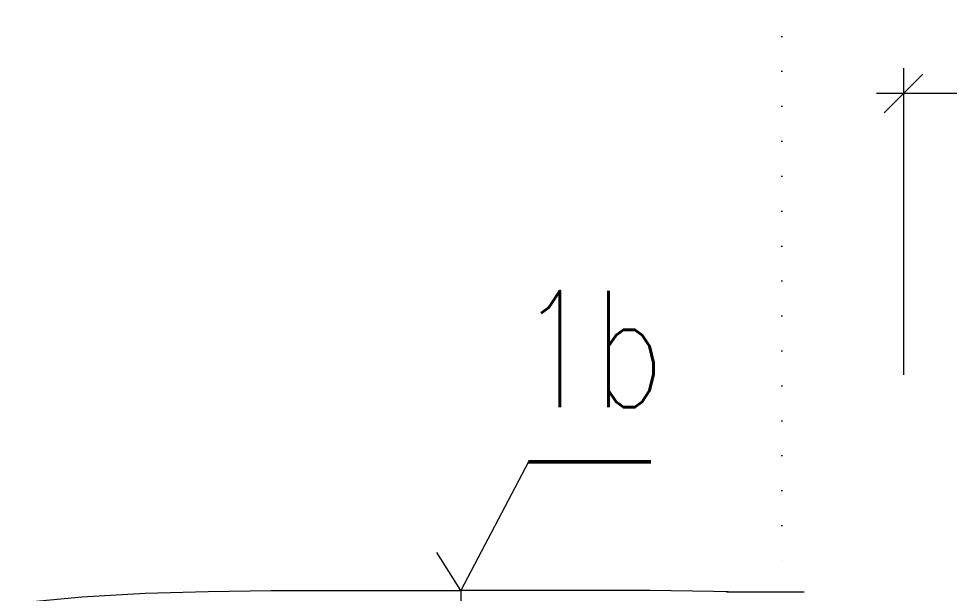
# Model space of a CAD drawing. Header units: millimetres. Extents: x 1046 to 74297, y -4150 to 54562.
# Drawn here: x 2763 to 5165, y 28415 to 29897 of the extents above; entities that cross this region are included whole.
import ezdxf

# ---------------------------------------------------------------- set-up
doc = ezdxf.new("R2010")
doc.units = ezdxf.units.MM
doc.linetypes.add('ACAD_ISO07W100', pattern=[3, 0, -3])
doc.layers.add('PDF5_Geometry', color=7, linetype='Continuous')
for name, color, linetype, lineweight in [('PISMO-R', 6, 'Continuous', 9), ('TENKE', 7, 'Continuous', 9), ('vyk-privod', 1, 'Continuous', 50)]:
    doc.layers.add(name, color=color, linetype=linetype, lineweight=lineweight)
doc.styles.add('TEXT125', font='romans.shx', dxfattribs={"width": 0.8, "height": 100})

# ---------------------------------------------------------------- blocks, each defined once
blk = doc.blocks.new('pohlad vonkajšia')
at = {"layer": 'PDF5_Geometry', "lineweight": 13}
for points in [[(15997.3, 2769.8), (16078.9, 2777.6), (16160.4, 2782.3), (16241.9, 2784.7), (16323.3, 2785.7), (16404.8, 2786), (16486.3, 2786.1), (16567.8, 2786.1), (16567.8, 2784.3), (16567.8, 2778.9), (16567.8, 2769.8)], [(16912.9, 2784.1), (16893.8, 2784.7), (16812.2, 2785.7), (16730.8, 2786), (16649.3, 2786.1), (16567.8, 2786.1)], [(16910.7, 2784.1), (17010.6, 2784.1)]]:
    blk.add_lwpolyline(points, dxfattribs=at)

msp = doc.modelspace()

# ---------------------------------------------------------------- linework, layer by layer
at = {"layer": 'PISMO-R', "color": 4}
for p, q in [((4996.5, 29653.7, -0.8), (5096.5, 29753.7, -0.8)), ((8210.5, 29703.7, -0.3), (4977.4, 29703.7, -0.3))]:
    msp.add_line(p, q, dxfattribs=at)
at = {"layer": 'PISMO-R', "color": 0}
msp.add_line((4079, 28754.3, -0.8), (3904.4, 28422.5, -0.8), dxfattribs=at)
at = {"layer": 'TENKE', "color": 7, "linetype": 'ACAD_ISO07W100', "ltscale": 30}
msp.add_line((4733.1, 35437.3, -1.1), (4733.1, 28418.6, -0.9), dxfattribs=at)
at = {"layer": 'TENKE'}
for p, q in [((5046.5, 29769.3, -0.8), (5046.5, 28978.6, -0.8)), ((3904.4, 28422.5, -0.8), (3842.9, 28519.9, -0.8))]:
    msp.add_line(p, q, dxfattribs=at)
at = {"layer": 'vyk-privod', "ltscale": 2}
msp.add_line((4394.5, 28754.3, -0.8), (4079, 28754.3, -0.8), dxfattribs=at)

# ---------------------------------------------------------------- block references
at = {"xscale": 2, "yscale": 2, "zscale": 2}
msp.add_blockref('pohlad vonkajšia', (-29231.2, 22850.3, -0.8), dxfattribs=at)

# ---------------------------------------------------------------- texts
at = {"layer": 'vyk-privod', "color": 1, "ltscale": 2, "style": 'TEXT125', "width": 0.75}
msp.add_text('1b', height=300, dxfattribs=at).set_placement((4054.2, 28894.7, -0.8))

doc.saveas('drawing.dxf')
